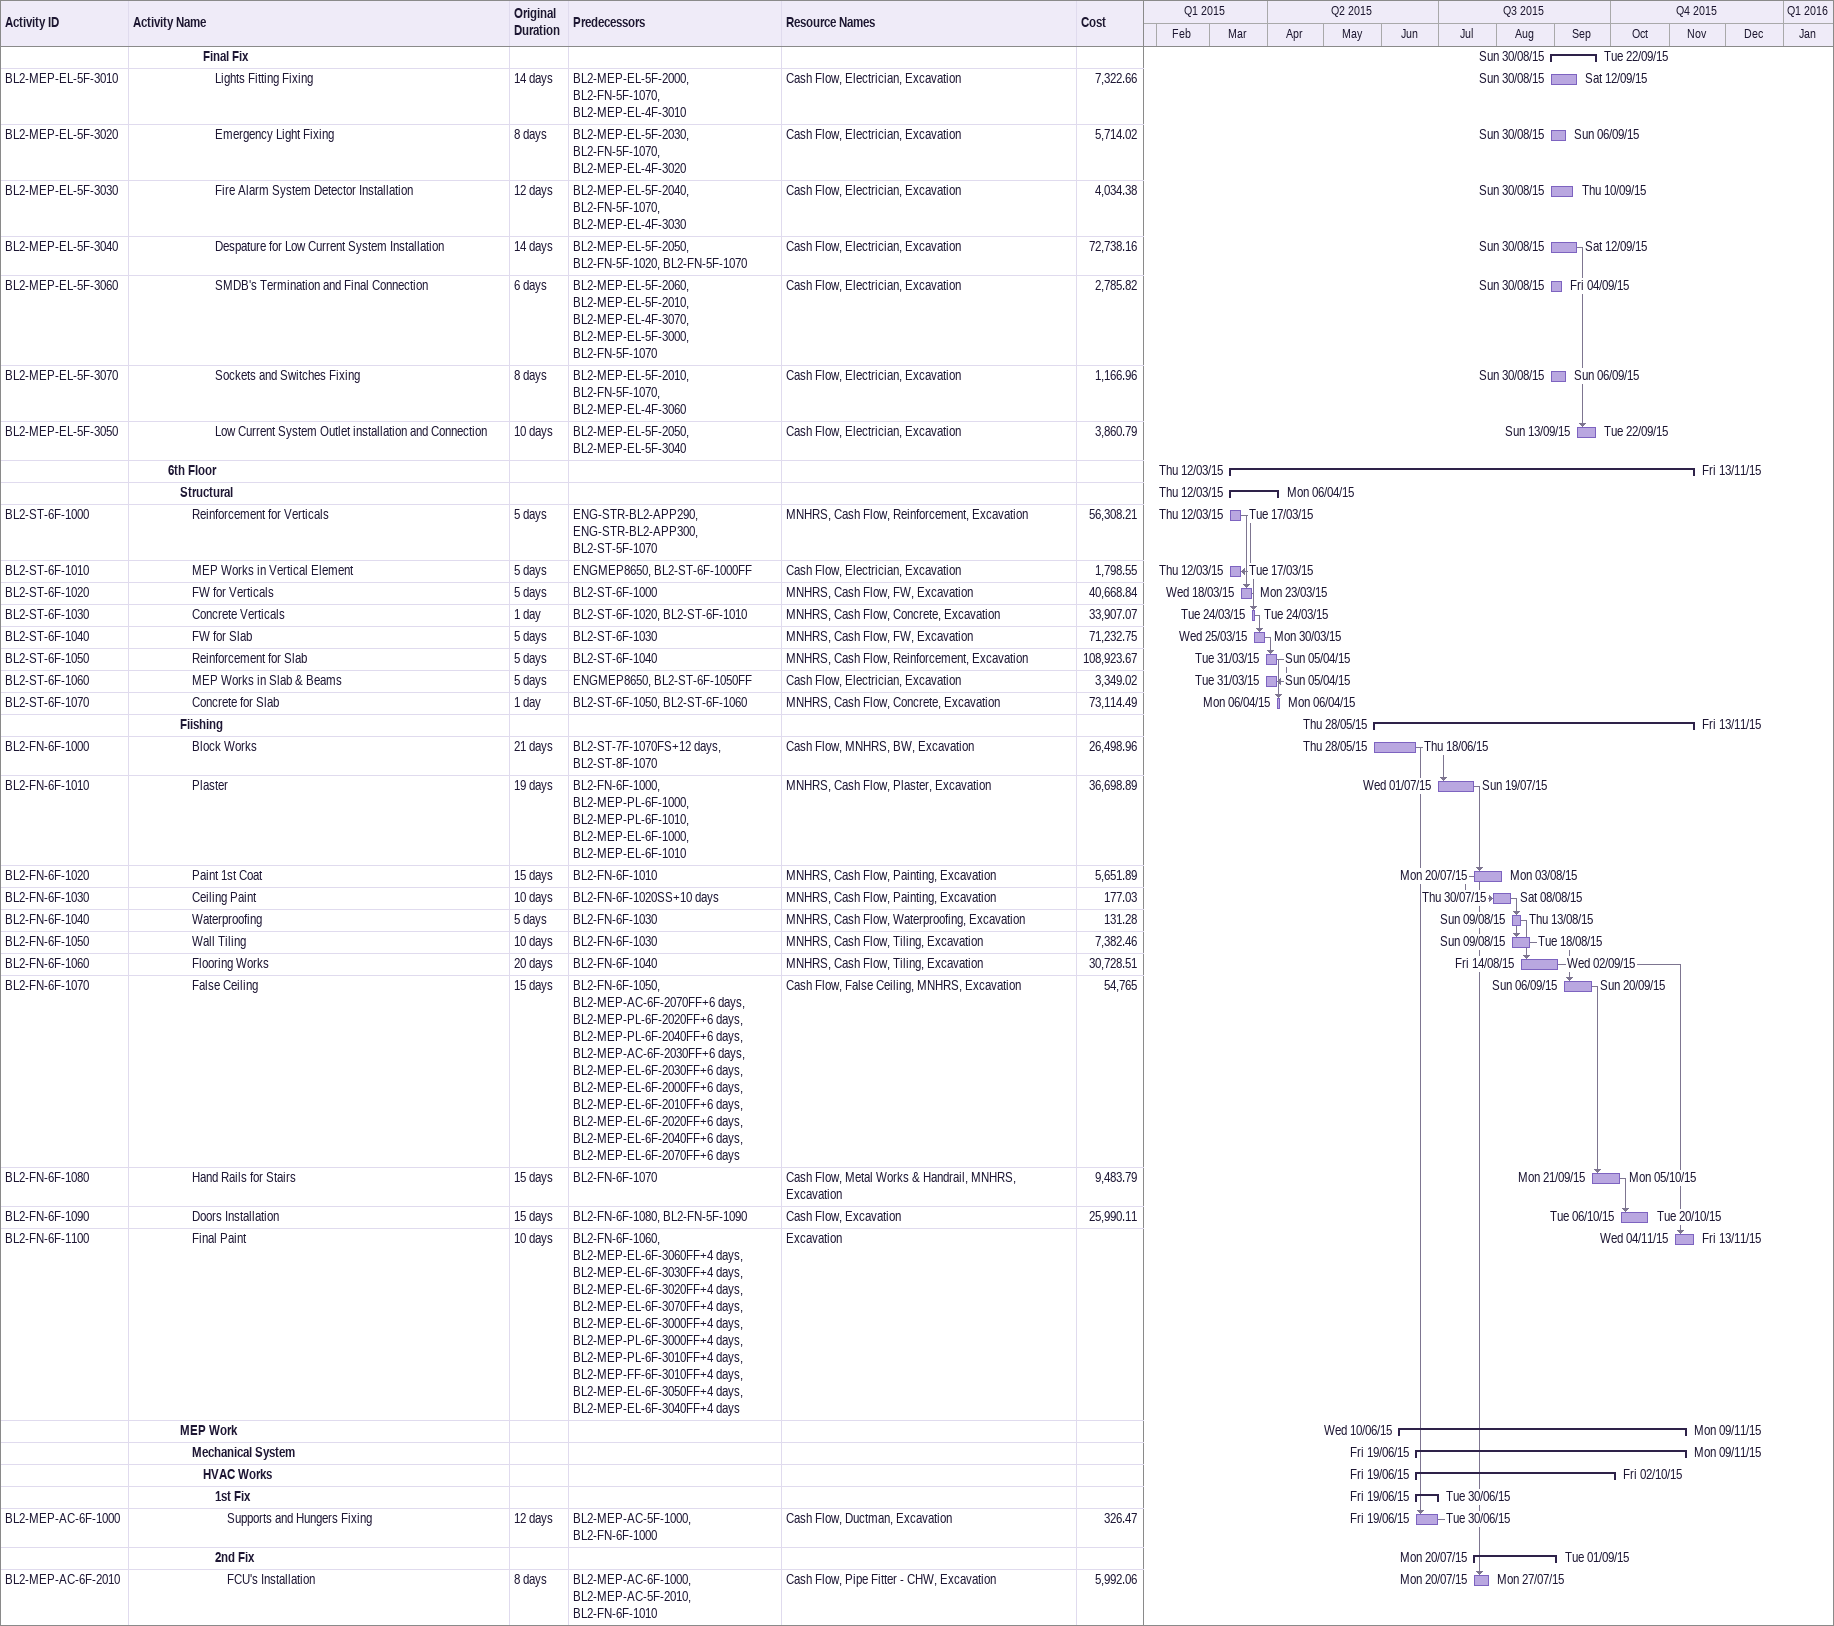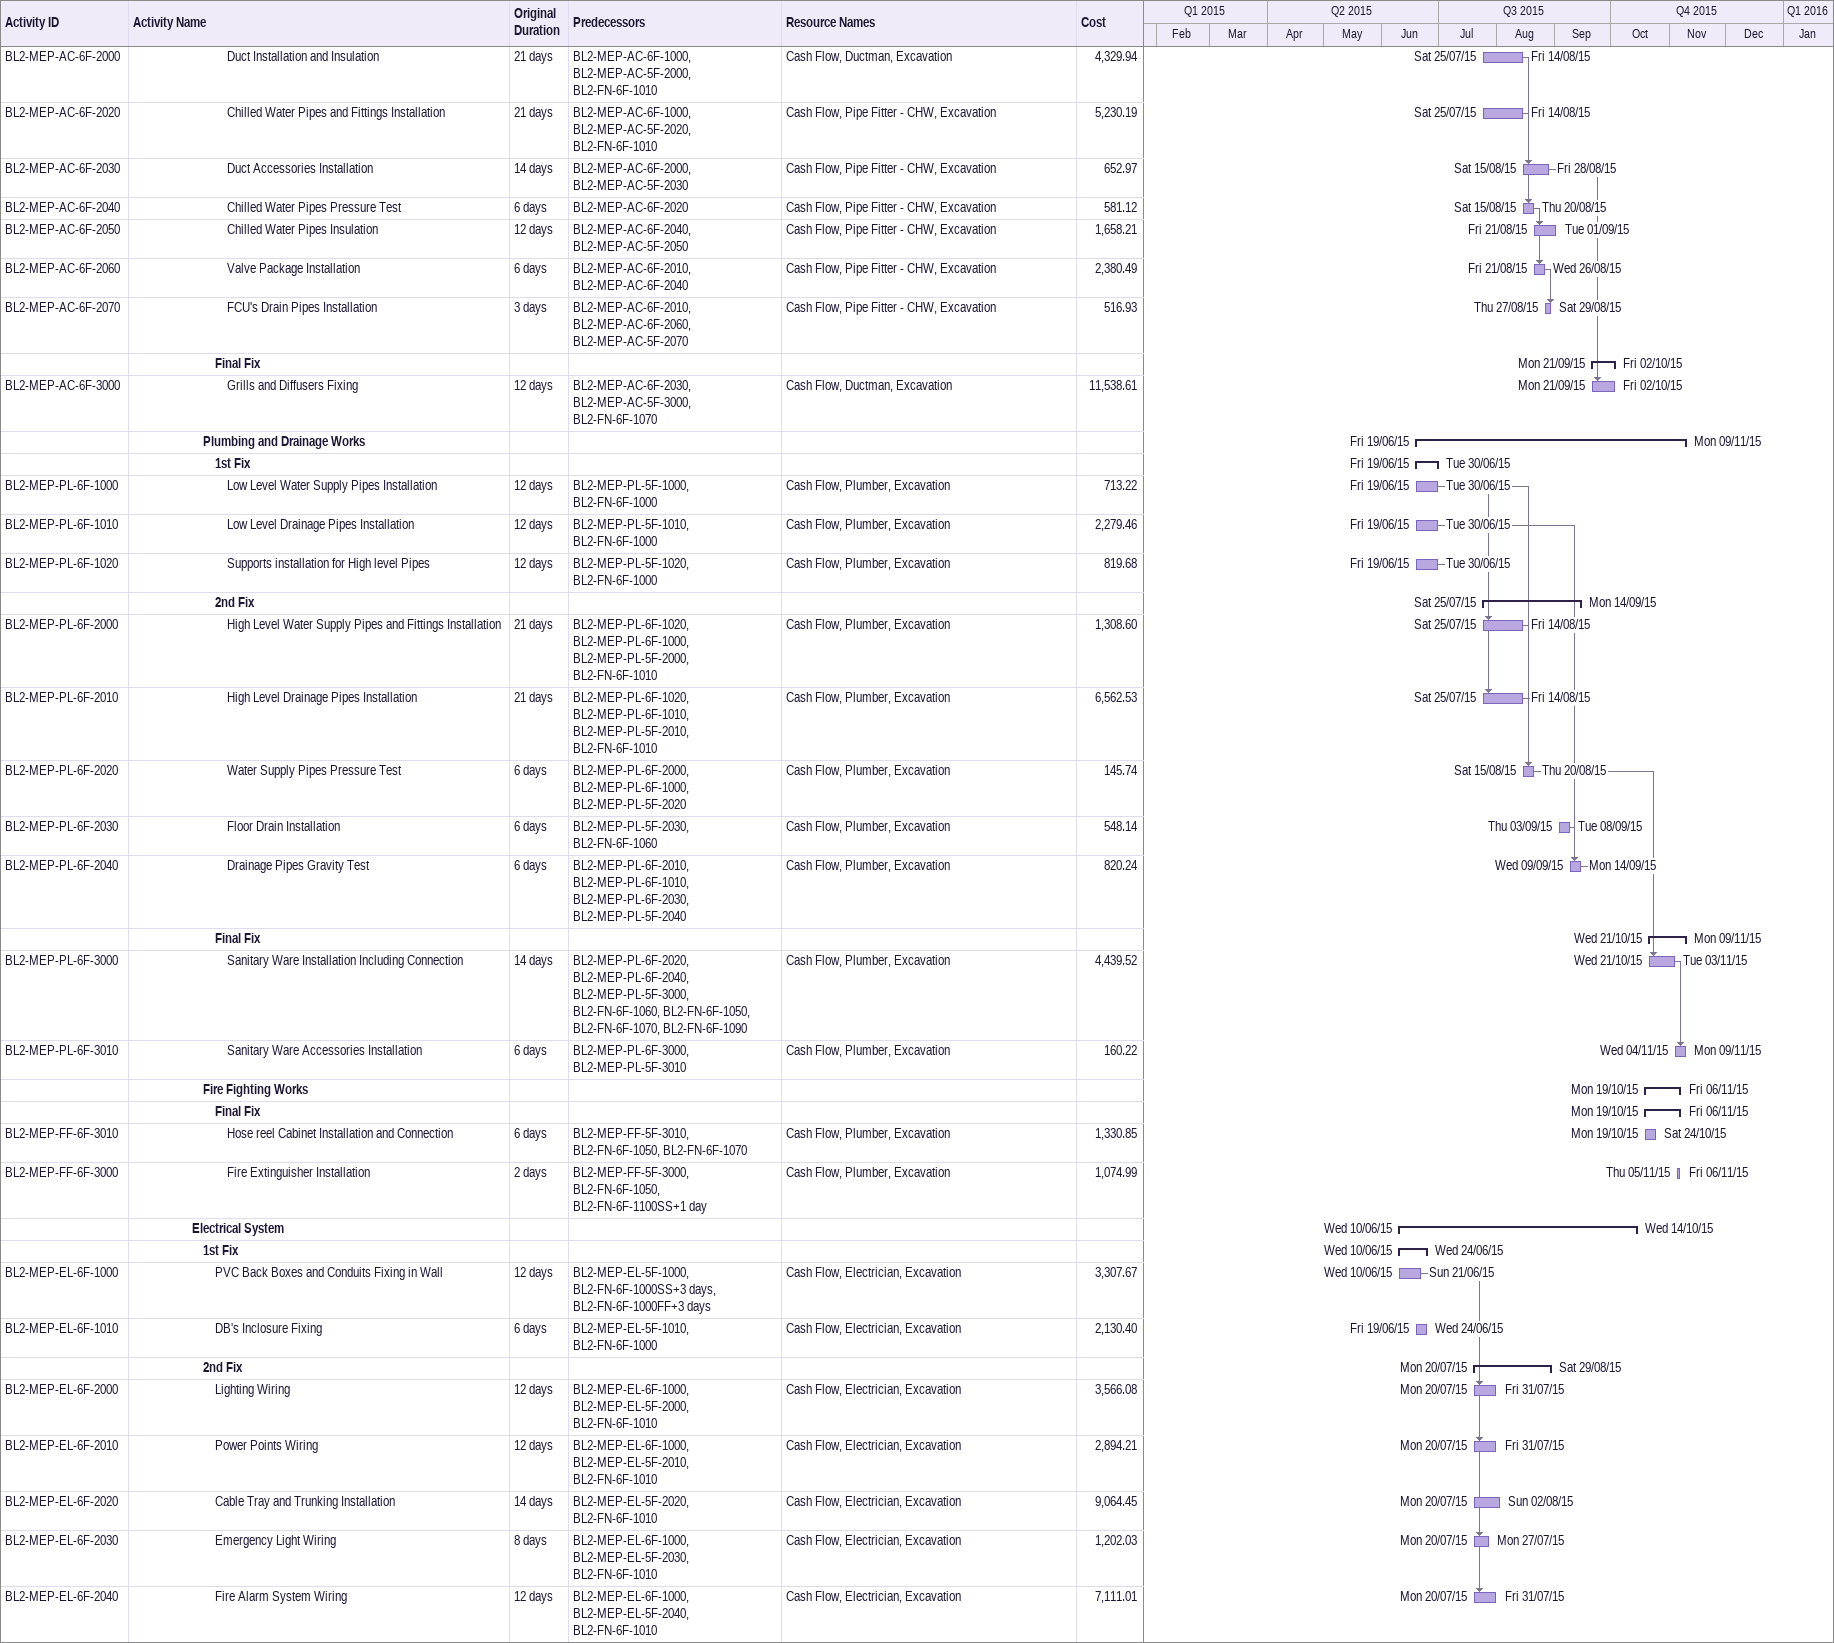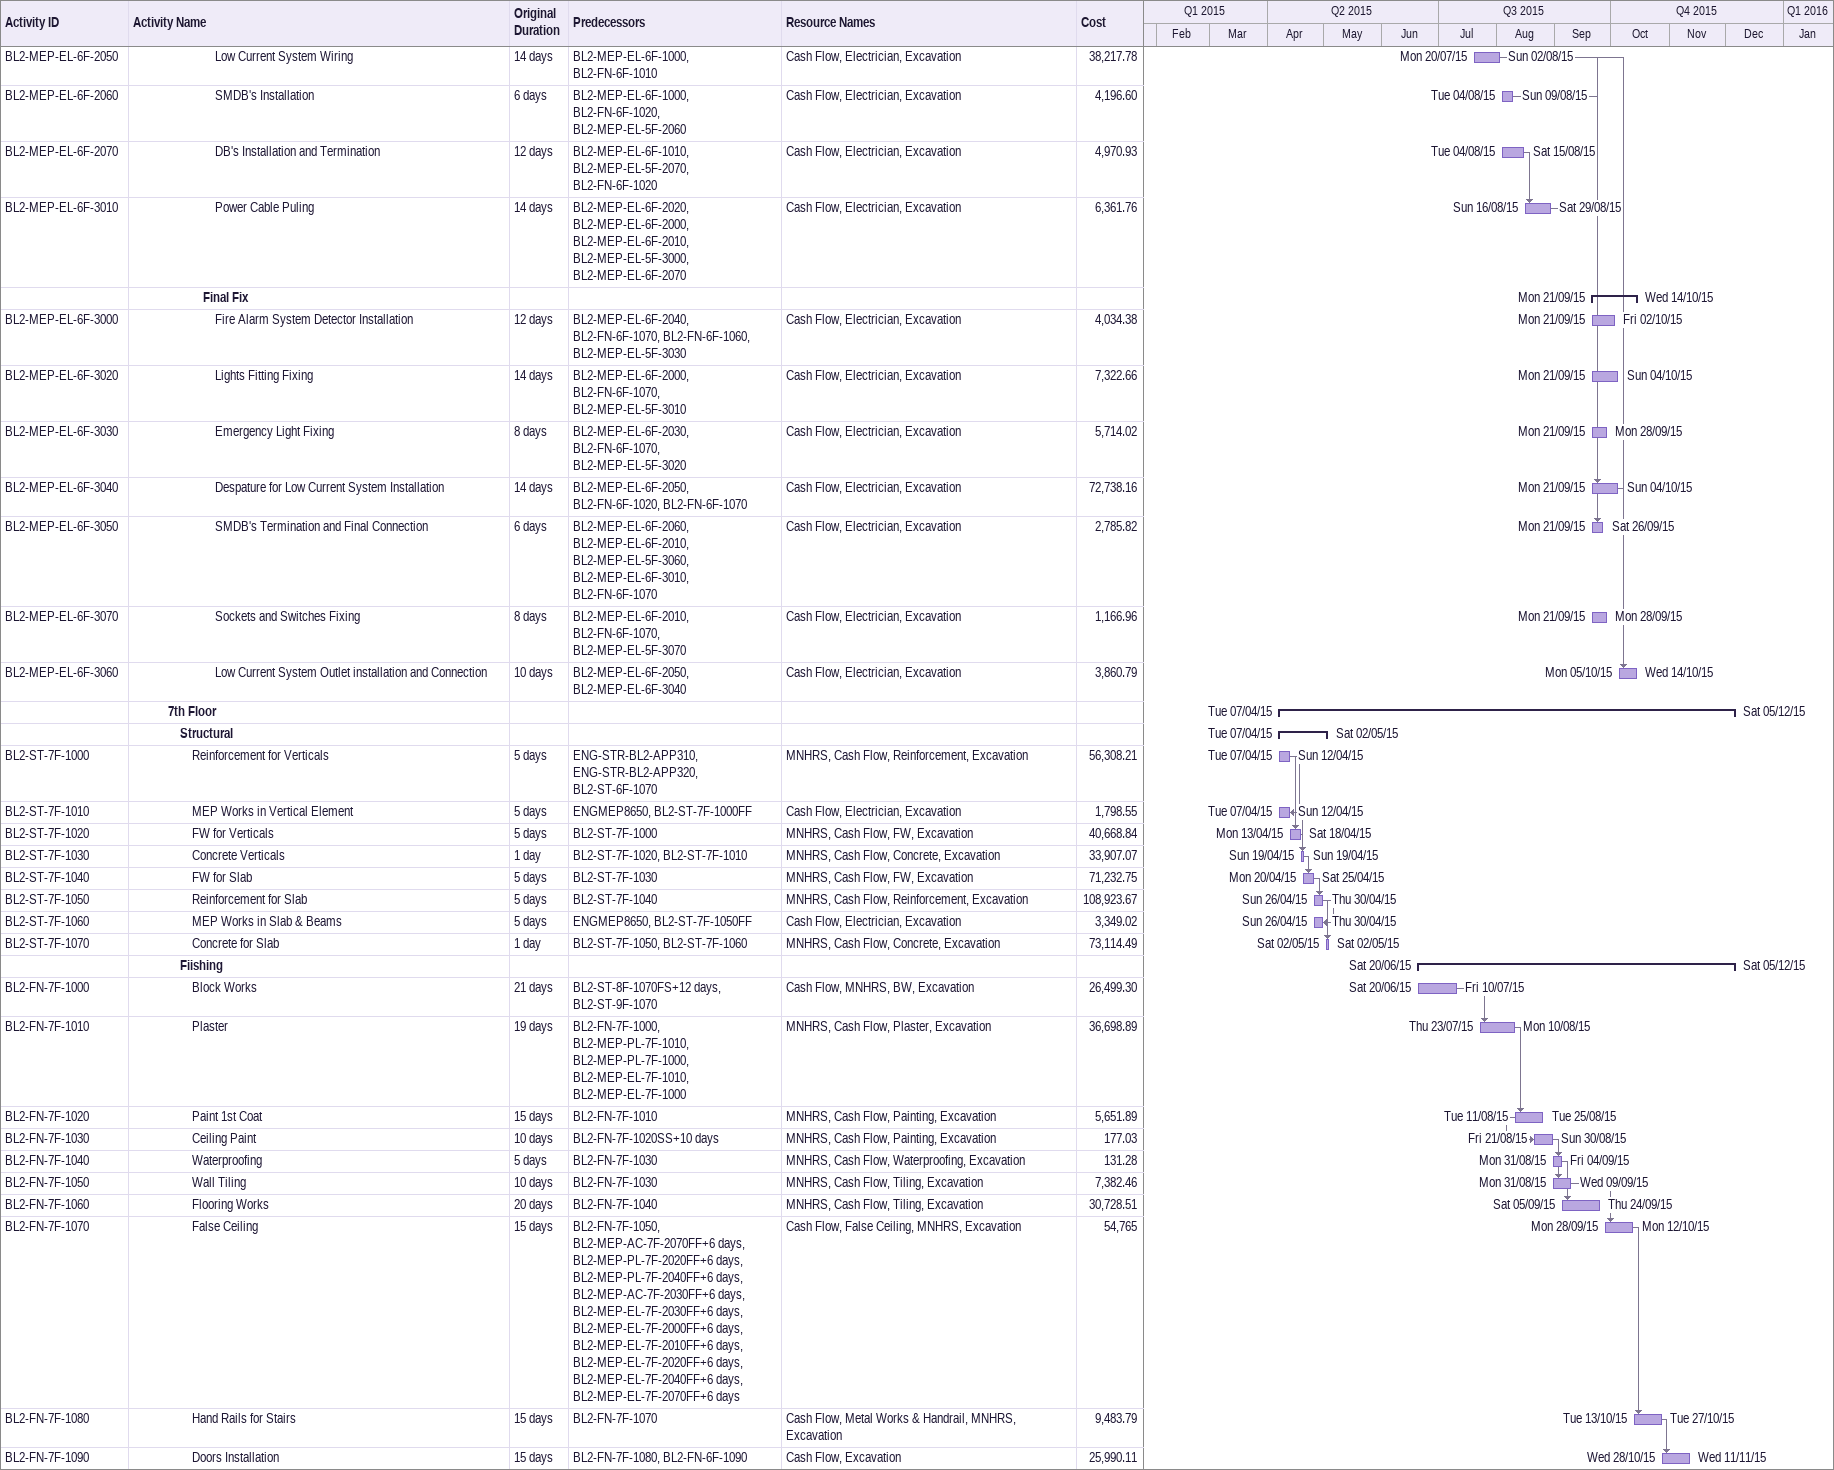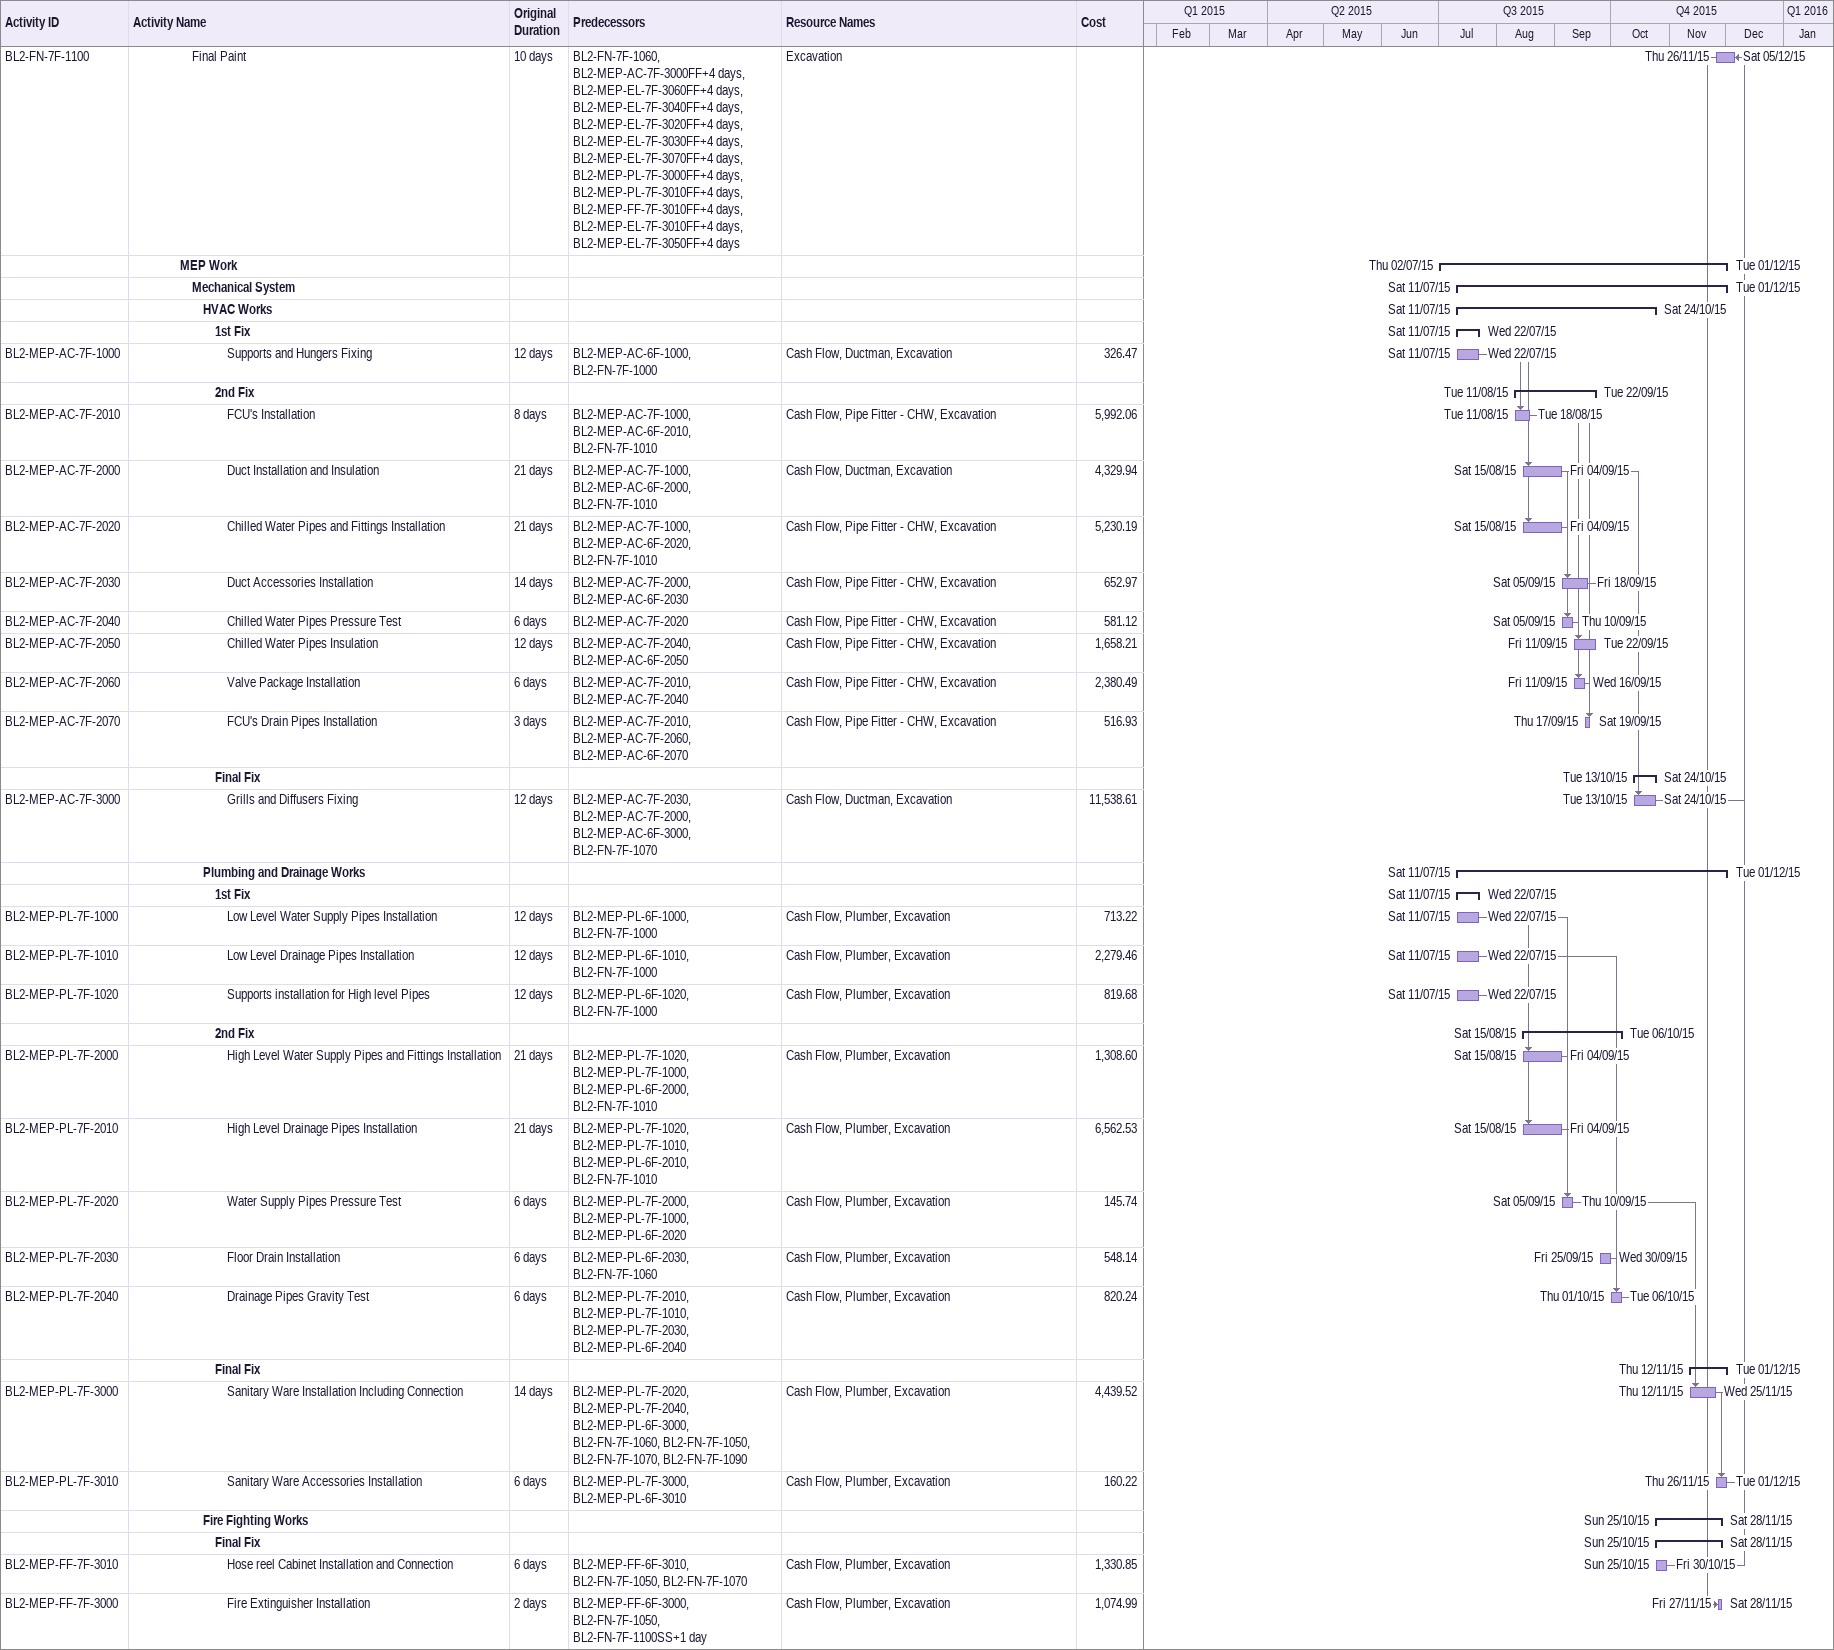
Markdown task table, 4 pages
| ID | Level | Task | Original duration | Start | Finish | Predecessors | Resources | Cost |
|---|---|---|---|---|---|---|---|---|
|  | 7 | **Final Fix** |  | 2015-08-30 | 2015-09-22 |  |  |  |
| BL2-MEP-EL-5F-3010 | 8 | Lights Fitting Fixing | 14d | 2015-08-30 | 2015-09-12 | BL2-MEP-EL-5F-2000, BL2-FN-5F-1070, BL2-MEP-EL-4F-3010 | Cash Flow, Electrician, Excavation | 7322.66 |
| BL2-MEP-EL-5F-3020 | 8 | Emergency Light Fixing | 8d | 2015-08-30 | 2015-09-06 | BL2-MEP-EL-5F-2030, BL2-FN-5F-1070, BL2-MEP-EL-4F-3020 | Cash Flow, Electrician, Excavation | 5714.02 |
| BL2-MEP-EL-5F-3030 | 8 | Fire Alarm System Detector Installation | 12d | 2015-08-30 | 2015-09-10 | BL2-MEP-EL-5F-2040, BL2-FN-5F-1070, BL2-MEP-EL-4F-3030 | Cash Flow, Electrician, Excavation | 4034.38 |
| BL2-MEP-EL-5F-3040 | 8 | Despature for Low Current System Installation | 14d | 2015-08-30 | 2015-09-12 | BL2-MEP-EL-5F-2050, BL2-FN-5F-1020, BL2-FN-5F-1070 | Cash Flow, Electrician, Excavation | 72738.16 |
| BL2-MEP-EL-5F-3060 | 8 | SMDB's Termination and Final Connection | 6d | 2015-08-30 | 2015-09-04 | BL2-MEP-EL-5F-2060, BL2-MEP-EL-5F-2010, BL2-MEP-EL-4F-3070, BL2-MEP-EL-5F-3000, BL2-FN-5F-1070 | Cash Flow, Electrician, Excavation | 2785.82 |
| BL2-MEP-EL-5F-3070 | 8 | Sockets and Switches Fixing | 8d | 2015-08-30 | 2015-09-06 | BL2-MEP-EL-5F-2010, BL2-FN-5F-1070, BL2-MEP-EL-4F-3060 | Cash Flow, Electrician, Excavation | 1166.96 |
| BL2-MEP-EL-5F-3050 | 8 | Low Current System Outlet installation and Connection | 10d | 2015-09-13 | 2015-09-22 | BL2-MEP-EL-5F-2050, BL2-MEP-EL-5F-3040 | Cash Flow, Electrician, Excavation | 3860.79 |
|  | 4 | **6th Floor** |  | 2015-03-12 | 2015-11-13 |  |  |  |
|  | 5 | **Structural** |  | 2015-03-12 | 2015-04-06 |  |  |  |
| BL2-ST-6F-1000 | 6 | Reinforcement for Verticals | 5d | 2015-03-12 | 2015-03-17 | ENG-STR-BL2-APP290, ENG-STR-BL2-APP300, BL2-ST-5F-1070 | MNHRS, Cash Flow, Reinforcement, Excavation | 56308.21 |
| BL2-ST-6F-1010 | 6 | MEP Works in Vertical Element | 5d | 2015-03-12 | 2015-03-17 | ENGMEP8650, BL2-ST-6F-1000FF | Cash Flow, Electrician, Excavation | 1798.55 |
| BL2-ST-6F-1020 | 6 | FW for Verticals | 5d | 2015-03-18 | 2015-03-23 | BL2-ST-6F-1000 | MNHRS, Cash Flow, FW, Excavation | 40668.84 |
| BL2-ST-6F-1030 | 6 | Concrete Verticals | 1d | 2015-03-24 | 2015-03-24 | BL2-ST-6F-1020, BL2-ST-6F-1010 | MNHRS, Cash Flow, Concrete, Excavation | 33907.07 |
| BL2-ST-6F-1040 | 6 | FW for Slab | 5d | 2015-03-25 | 2015-03-30 | BL2-ST-6F-1030 | MNHRS, Cash Flow, FW, Excavation | 71232.75 |
| BL2-ST-6F-1050 | 6 | Reinforcement for Slab | 5d | 2015-03-31 | 2015-04-05 | BL2-ST-6F-1040 | MNHRS, Cash Flow, Reinforcement, Excavation | 108923.67 |
| BL2-ST-6F-1060 | 6 | MEP Works in Slab & Beams | 5d | 2015-03-31 | 2015-04-05 | ENGMEP8650, BL2-ST-6F-1050FF | Cash Flow, Electrician, Excavation | 3349.02 |
| BL2-ST-6F-1070 | 6 | Concrete for Slab | 1d | 2015-04-06 | 2015-04-06 | BL2-ST-6F-1050, BL2-ST-6F-1060 | MNHRS, Cash Flow, Concrete, Excavation | 73114.49 |
|  | 5 | **Fiishing** |  | 2015-05-28 | 2015-11-13 |  |  |  |
| BL2-FN-6F-1000 | 6 | Block Works | 21d | 2015-05-28 | 2015-06-18 | BL2-ST-7F-1070FS+12d, BL2-ST-8F-1070 | Cash Flow, MNHRS, BW, Excavation | 26498.96 |
| BL2-FN-6F-1010 | 6 | Plaster | 19d | 2015-07-01 | 2015-07-19 | BL2-FN-6F-1000, BL2-MEP-PL-6F-1000, BL2-MEP-PL-6F-1010, BL2-MEP-EL-6F-1000, BL2-MEP-EL-6F-1010 | MNHRS, Cash Flow, Plaster, Excavation | 36698.89 |
| BL2-FN-6F-1020 | 6 | Paint 1st Coat | 15d | 2015-07-20 | 2015-08-03 | BL2-FN-6F-1010 | MNHRS, Cash Flow, Painting, Excavation | 5651.89 |
| BL2-FN-6F-1030 | 6 | Ceiling Paint | 10d | 2015-07-30 | 2015-08-08 | BL2-FN-6F-1020SS+10d | MNHRS, Cash Flow, Painting, Excavation | 177.03 |
| BL2-FN-6F-1040 | 6 | Waterproofing | 5d | 2015-08-09 | 2015-08-13 | BL2-FN-6F-1030 | MNHRS, Cash Flow, Waterproofing, Excavation | 131.28 |
| BL2-FN-6F-1050 | 6 | Wall Tiling | 10d | 2015-08-09 | 2015-08-18 | BL2-FN-6F-1030 | MNHRS, Cash Flow, Tiling, Excavation | 7382.46 |
| BL2-FN-6F-1060 | 6 | Flooring Works | 20d | 2015-08-14 | 2015-09-02 | BL2-FN-6F-1040 | MNHRS, Cash Flow, Tiling, Excavation | 30728.51 |
| BL2-FN-6F-1070 | 6 | False Ceiling | 15d | 2015-09-06 | 2015-09-20 | BL2-FN-6F-1050, BL2-MEP-AC-6F-2070FF+6d, BL2-MEP-PL-6F-2020FF+6d, BL2-MEP-PL-6F-2040FF+6d, BL2-MEP-AC-6F-2030FF+6d, BL2-MEP-EL-6F-2030FF+6d, BL2-MEP-EL-6F-2000FF+6d, BL2-MEP-EL-6F-2010FF+6d, BL2-MEP-EL-6F-2020FF+6d, BL2-MEP-EL-6F-2040FF+6d, BL2-MEP-EL-6F-2070FF+6d | Cash Flow, False Ceiling, MNHRS, Excavation | 54765 |
| BL2-FN-6F-1080 | 6 | Hand Rails for Stairs | 15d | 2015-09-21 | 2015-10-05 | BL2-FN-6F-1070 | Cash Flow, Metal Works & Handrail, MNHRS, Excavation | 9483.79 |
| BL2-FN-6F-1090 | 6 | Doors Installation | 15d | 2015-10-06 | 2015-10-20 | BL2-FN-6F-1080, BL2-FN-5F-1090 | Cash Flow, Excavation | 25990.11 |
| BL2-FN-6F-1100 | 6 | Final Paint | 10d | 2015-11-04 | 2015-11-13 | BL2-FN-6F-1060, BL2-MEP-EL-6F-3060FF+4d, BL2-MEP-EL-6F-3030FF+4d, BL2-MEP-EL-6F-3020FF+4d, BL2-MEP-EL-6F-3070FF+4d, BL2-MEP-EL-6F-3000FF+4d, BL2-MEP-PL-6F-3000FF+4d, BL2-MEP-PL-6F-3010FF+4d, BL2-MEP-FF-6F-3010FF+4d, BL2-MEP-EL-6F-3050FF+4d, BL2-MEP-EL-6F-3040FF+4d | Excavation |  |
|  | 5 | **MEP Work** |  | 2015-06-10 | 2015-11-09 |  |  |  |
|  | 6 | **Mechanical System** |  | 2015-06-19 | 2015-11-09 |  |  |  |
|  | 7 | **HVAC Works** |  | 2015-06-19 | 2015-10-02 |  |  |  |
|  | 8 | **1st Fix** |  | 2015-06-19 | 2015-06-30 |  |  |  |
| BL2-MEP-AC-6F-1000 | 9 | Supports and Hungers Fixing | 12d | 2015-06-19 | 2015-06-30 | BL2-MEP-AC-5F-1000, BL2-FN-6F-1000 | Cash Flow, Ductman, Excavation | 326.47 |
|  | 8 | **2nd Fix** |  | 2015-07-20 | 2015-09-01 |  |  |  |
| BL2-MEP-AC-6F-2010 | 9 | FCU's Installation | 8d | 2015-07-20 | 2015-07-27 | BL2-MEP-AC-6F-1000, BL2-MEP-AC-5F-2010, BL2-FN-6F-1010 | Cash Flow, Pipe Fitter - CHW, Excavation | 5992.06 |
| BL2-MEP-AC-6F-2000 | 9 | Duct Installation and Insulation | 21d | 2015-07-25 | 2015-08-14 | BL2-MEP-AC-6F-1000, BL2-MEP-AC-5F-2000, BL2-FN-6F-1010 | Cash Flow, Ductman, Excavation | 4329.94 |
| BL2-MEP-AC-6F-2020 | 9 | Chilled Water Pipes and Fittings Installation | 21d | 2015-07-25 | 2015-08-14 | BL2-MEP-AC-6F-1000, BL2-MEP-AC-5F-2020, BL2-FN-6F-1010 | Cash Flow, Pipe Fitter - CHW, Excavation | 5230.19 |
| BL2-MEP-AC-6F-2030 | 9 | Duct Accessories Installation | 14d | 2015-08-15 | 2015-08-28 | BL2-MEP-AC-6F-2000, BL2-MEP-AC-5F-2030 | Cash Flow, Pipe Fitter - CHW, Excavation | 652.97 |
| BL2-MEP-AC-6F-2040 | 9 | Chilled Water Pipes Pressure Test | 6d | 2015-08-15 | 2015-08-20 | BL2-MEP-AC-6F-2020 | Cash Flow, Pipe Fitter - CHW, Excavation | 581.12 |
| BL2-MEP-AC-6F-2050 | 9 | Chilled Water Pipes Insulation | 12d | 2015-08-21 | 2015-09-01 | BL2-MEP-AC-6F-2040, BL2-MEP-AC-5F-2050 | Cash Flow, Pipe Fitter - CHW, Excavation | 1658.21 |
| BL2-MEP-AC-6F-2060 | 9 | Valve Package Installation | 6d | 2015-08-21 | 2015-08-26 | BL2-MEP-AC-6F-2010, BL2-MEP-AC-6F-2040 | Cash Flow, Pipe Fitter - CHW, Excavation | 2380.49 |
| BL2-MEP-AC-6F-2070 | 9 | FCU's Drain Pipes Installation | 3d | 2015-08-27 | 2015-08-29 | BL2-MEP-AC-6F-2010, BL2-MEP-AC-6F-2060, BL2-MEP-AC-5F-2070 | Cash Flow, Pipe Fitter - CHW, Excavation | 516.93 |
|  | 8 | **Final Fix** |  | 2015-09-21 | 2015-10-02 |  |  |  |
| BL2-MEP-AC-6F-3000 | 9 | Grills and Diffusers Fixing | 12d | 2015-09-21 | 2015-10-02 | BL2-MEP-AC-6F-2030, BL2-MEP-AC-5F-3000, BL2-FN-6F-1070 | Cash Flow, Ductman, Excavation | 11538.61 |
|  | 7 | **Plumbing and Drainage Works** |  | 2015-06-19 | 2015-11-09 |  |  |  |
|  | 8 | **1st Fix** |  | 2015-06-19 | 2015-06-30 |  |  |  |
| BL2-MEP-PL-6F-1000 | 9 | Low Level Water Supply Pipes Installation | 12d | 2015-06-19 | 2015-06-30 | BL2-MEP-PL-5F-1000, BL2-FN-6F-1000 | Cash Flow, Plumber, Excavation | 713.22 |
| BL2-MEP-PL-6F-1010 | 9 | Low Level Drainage Pipes Installation | 12d | 2015-06-19 | 2015-06-30 | BL2-MEP-PL-5F-1010, BL2-FN-6F-1000 | Cash Flow, Plumber, Excavation | 2279.46 |
| BL2-MEP-PL-6F-1020 | 9 | Supports installation for High level Pipes | 12d | 2015-06-19 | 2015-06-30 | BL2-MEP-PL-5F-1020, BL2-FN-6F-1000 | Cash Flow, Plumber, Excavation | 819.68 |
|  | 8 | **2nd Fix** |  | 2015-07-25 | 2015-09-14 |  |  |  |
| BL2-MEP-PL-6F-2000 | 9 | High Level Water Supply Pipes and Fittings Installation | 21d | 2015-07-25 | 2015-08-14 | BL2-MEP-PL-6F-1020, BL2-MEP-PL-6F-1000, BL2-MEP-PL-5F-2000, BL2-FN-6F-1010 | Cash Flow, Plumber, Excavation | 1308.60 |
| BL2-MEP-PL-6F-2010 | 9 | High Level Drainage Pipes Installation | 21d | 2015-07-25 | 2015-08-14 | BL2-MEP-PL-6F-1020, BL2-MEP-PL-6F-1010, BL2-MEP-PL-5F-2010, BL2-FN-6F-1010 | Cash Flow, Plumber, Excavation | 6562.53 |
| BL2-MEP-PL-6F-2020 | 9 | Water Supply Pipes Pressure Test | 6d | 2015-08-15 | 2015-08-20 | BL2-MEP-PL-6F-2000, BL2-MEP-PL-6F-1000, BL2-MEP-PL-5F-2020 | Cash Flow, Plumber, Excavation | 145.74 |
| BL2-MEP-PL-6F-2030 | 9 | Floor Drain Installation | 6d | 2015-09-03 | 2015-09-08 | BL2-MEP-PL-5F-2030, BL2-FN-6F-1060 | Cash Flow, Plumber, Excavation | 548.14 |
| BL2-MEP-PL-6F-2040 | 9 | Drainage Pipes Gravity Test | 6d | 2015-09-09 | 2015-09-14 | BL2-MEP-PL-6F-2010, BL2-MEP-PL-6F-1010, BL2-MEP-PL-6F-2030, BL2-MEP-PL-5F-2040 | Cash Flow, Plumber, Excavation | 820.24 |
|  | 8 | **Final Fix** |  | 2015-10-21 | 2015-11-09 |  |  |  |
| BL2-MEP-PL-6F-3000 | 9 | Sanitary Ware Installation Including Connection | 14d | 2015-10-21 | 2015-11-03 | BL2-MEP-PL-6F-2020, BL2-MEP-PL-6F-2040, BL2-MEP-PL-5F-3000, BL2-FN-6F-1060, BL2-FN-6F-1050, BL2-FN-6F-1070, BL2-FN-6F-1090 | Cash Flow, Plumber, Excavation | 4439.52 |
| BL2-MEP-PL-6F-3010 | 9 | Sanitary Ware Accessories Installation | 6d | 2015-11-04 | 2015-11-09 | BL2-MEP-PL-6F-3000, BL2-MEP-PL-5F-3010 | Cash Flow, Plumber, Excavation | 160.22 |
|  | 7 | **Fire Fighting Works** |  | 2015-10-19 | 2015-11-06 |  |  |  |
|  | 8 | **Final Fix** |  | 2015-10-19 | 2015-11-06 |  |  |  |
| BL2-MEP-FF-6F-3010 | 9 | Hose reel Cabinet Installation and Connection | 6d | 2015-10-19 | 2015-10-24 | BL2-MEP-FF-5F-3010, BL2-FN-6F-1050, BL2-FN-6F-1070 | Cash Flow, Plumber, Excavation | 1330.85 |
| BL2-MEP-FF-6F-3000 | 9 | Fire Extinguisher Installation | 2d | 2015-11-05 | 2015-11-06 | BL2-MEP-FF-5F-3000, BL2-FN-6F-1050, BL2-FN-6F-1100SS+1d | Cash Flow, Plumber, Excavation | 1074.99 |
|  | 6 | **Electrical System** |  | 2015-06-10 | 2015-10-14 |  |  |  |
|  | 7 | **1st Fix** |  | 2015-06-10 | 2015-06-24 |  |  |  |
| BL2-MEP-EL-6F-1000 | 8 | PVC Back Boxes and Conduits Fixing in Wall | 12d | 2015-06-10 | 2015-06-21 | BL2-MEP-EL-5F-1000, BL2-FN-6F-1000SS+3d, BL2-FN-6F-1000FF+3d | Cash Flow, Electrician, Excavation | 3307.67 |
| BL2-MEP-EL-6F-1010 | 8 | DB's Inclosure Fixing | 6d | 2015-06-19 | 2015-06-24 | BL2-MEP-EL-5F-1010, BL2-FN-6F-1000 | Cash Flow, Electrician, Excavation | 2130.40 |
|  | 7 | **2nd Fix** |  | 2015-07-20 | 2015-08-29 |  |  |  |
| BL2-MEP-EL-6F-2000 | 8 | Lighting Wiring | 12d | 2015-07-20 | 2015-07-31 | BL2-MEP-EL-6F-1000, BL2-MEP-EL-5F-2000, BL2-FN-6F-1010 | Cash Flow, Electrician, Excavation | 3566.08 |
| BL2-MEP-EL-6F-2010 | 8 | Power Points Wiring | 12d | 2015-07-20 | 2015-07-31 | BL2-MEP-EL-6F-1000, BL2-MEP-EL-5F-2010, BL2-FN-6F-1010 | Cash Flow, Electrician, Excavation | 2894.21 |
| BL2-MEP-EL-6F-2020 | 8 | Cable Tray and Trunking Installation | 14d | 2015-07-20 | 2015-08-02 | BL2-MEP-EL-5F-2020, BL2-FN-6F-1010 | Cash Flow, Electrician, Excavation | 9064.45 |
| BL2-MEP-EL-6F-2030 | 8 | Emergency Light Wiring | 8d | 2015-07-20 | 2015-07-27 | BL2-MEP-EL-6F-1000, BL2-MEP-EL-5F-2030, BL2-FN-6F-1010 | Cash Flow, Electrician, Excavation | 1202.03 |
| BL2-MEP-EL-6F-2040 | 8 | Fire Alarm System Wiring | 12d | 2015-07-20 | 2015-07-31 | BL2-MEP-EL-6F-1000, BL2-MEP-EL-5F-2040, BL2-FN-6F-1010 | Cash Flow, Electrician, Excavation | 7111.01 |
| BL2-MEP-EL-6F-2050 | 8 | Low Current System Wiring | 14d | 2015-07-20 | 2015-08-02 | BL2-MEP-EL-6F-1000, BL2-FN-6F-1010 | Cash Flow, Electrician, Excavation | 38217.78 |
| BL2-MEP-EL-6F-2060 | 8 | SMDB's Installation | 6d | 2015-08-04 | 2015-08-09 | BL2-MEP-EL-6F-1000, BL2-FN-6F-1020, BL2-MEP-EL-5F-2060 | Cash Flow, Electrician, Excavation | 4196.60 |
| BL2-MEP-EL-6F-2070 | 8 | DB's Installation and Termination | 12d | 2015-08-04 | 2015-08-15 | BL2-MEP-EL-6F-1010, BL2-MEP-EL-5F-2070, BL2-FN-6F-1020 | Cash Flow, Electrician, Excavation | 4970.93 |
| BL2-MEP-EL-6F-3010 | 8 | Power Cable Puling | 14d | 2015-08-16 | 2015-08-29 | BL2-MEP-EL-6F-2020, BL2-MEP-EL-6F-2000, BL2-MEP-EL-6F-2010, BL2-MEP-EL-5F-3000, BL2-MEP-EL-6F-2070 | Cash Flow, Electrician, Excavation | 6361.76 |
|  | 7 | **Final Fix** |  | 2015-09-21 | 2015-10-14 |  |  |  |
| BL2-MEP-EL-6F-3000 | 8 | Fire Alarm System Detector Installation | 12d | 2015-09-21 | 2015-10-02 | BL2-MEP-EL-6F-2040, BL2-FN-6F-1070, BL2-FN-6F-1060, BL2-MEP-EL-5F-3030 | Cash Flow, Electrician, Excavation | 4034.38 |
| BL2-MEP-EL-6F-3020 | 8 | Lights Fitting Fixing | 14d | 2015-09-21 | 2015-10-04 | BL2-MEP-EL-6F-2000, BL2-FN-6F-1070, BL2-MEP-EL-5F-3010 | Cash Flow, Electrician, Excavation | 7322.66 |
| BL2-MEP-EL-6F-3030 | 8 | Emergency Light Fixing | 8d | 2015-09-21 | 2015-09-28 | BL2-MEP-EL-6F-2030, BL2-FN-6F-1070, BL2-MEP-EL-5F-3020 | Cash Flow, Electrician, Excavation | 5714.02 |
| BL2-MEP-EL-6F-3040 | 8 | Despature for Low Current System Installation | 14d | 2015-09-21 | 2015-10-04 | BL2-MEP-EL-6F-2050, BL2-FN-6F-1020, BL2-FN-6F-1070 | Cash Flow, Electrician, Excavation | 72738.16 |
| BL2-MEP-EL-6F-3050 | 8 | SMDB's Termination and Final Connection | 6d | 2015-09-21 | 2015-09-26 | BL2-MEP-EL-6F-2060, BL2-MEP-EL-6F-2010, BL2-MEP-EL-5F-3060, BL2-MEP-EL-6F-3010, BL2-FN-6F-1070 | Cash Flow, Electrician, Excavation | 2785.82 |
| BL2-MEP-EL-6F-3070 | 8 | Sockets and Switches Fixing | 8d | 2015-09-21 | 2015-09-28 | BL2-MEP-EL-6F-2010, BL2-FN-6F-1070, BL2-MEP-EL-5F-3070 | Cash Flow, Electrician, Excavation | 1166.96 |
| BL2-MEP-EL-6F-3060 | 8 | Low Current System Outlet installation and Connection | 10d | 2015-10-05 | 2015-10-14 | BL2-MEP-EL-6F-2050, BL2-MEP-EL-6F-3040 | Cash Flow, Electrician, Excavation | 3860.79 |
|  | 4 | **7th Floor** |  | 2015-04-07 | 2015-12-05 |  |  |  |
|  | 5 | **Structural** |  | 2015-04-07 | 2015-05-02 |  |  |  |
| BL2-ST-7F-1000 | 6 | Reinforcement for Verticals | 5d | 2015-04-07 | 2015-04-12 | ENG-STR-BL2-APP310, ENG-STR-BL2-APP320, BL2-ST-6F-1070 | MNHRS, Cash Flow, Reinforcement, Excavation | 56308.21 |
| BL2-ST-7F-1010 | 6 | MEP Works in Vertical Element | 5d | 2015-04-07 | 2015-04-12 | ENGMEP8650, BL2-ST-7F-1000FF | Cash Flow, Electrician, Excavation | 1798.55 |
| BL2-ST-7F-1020 | 6 | FW for Verticals | 5d | 2015-04-13 | 2015-04-18 | BL2-ST-7F-1000 | MNHRS, Cash Flow, FW, Excavation | 40668.84 |
| BL2-ST-7F-1030 | 6 | Concrete Verticals | 1d | 2015-04-19 | 2015-04-19 | BL2-ST-7F-1020, BL2-ST-7F-1010 | MNHRS, Cash Flow, Concrete, Excavation | 33907.07 |
| BL2-ST-7F-1040 | 6 | FW for Slab | 5d | 2015-04-20 | 2015-04-25 | BL2-ST-7F-1030 | MNHRS, Cash Flow, FW, Excavation | 71232.75 |
| BL2-ST-7F-1050 | 6 | Reinforcement for Slab | 5d | 2015-04-26 | 2015-04-30 | BL2-ST-7F-1040 | MNHRS, Cash Flow, Reinforcement, Excavation | 108923.67 |
| BL2-ST-7F-1060 | 6 | MEP Works in Slab & Beams | 5d | 2015-04-26 | 2015-04-30 | ENGMEP8650, BL2-ST-7F-1050FF | Cash Flow, Electrician, Excavation | 3349.02 |
| BL2-ST-7F-1070 | 6 | Concrete for Slab | 1d | 2015-05-02 | 2015-05-02 | BL2-ST-7F-1050, BL2-ST-7F-1060 | MNHRS, Cash Flow, Concrete, Excavation | 73114.49 |
|  | 5 | **Fiishing** |  | 2015-06-20 | 2015-12-05 |  |  |  |
| BL2-FN-7F-1000 | 6 | Block Works | 21d | 2015-06-20 | 2015-07-10 | BL2-ST-8F-1070FS+12d, BL2-ST-9F-1070 | Cash Flow, MNHRS, BW, Excavation | 26499.30 |
| BL2-FN-7F-1010 | 6 | Plaster | 19d | 2015-07-23 | 2015-08-10 | BL2-FN-7F-1000, BL2-MEP-PL-7F-1010, BL2-MEP-PL-7F-1000, BL2-MEP-EL-7F-1010, BL2-MEP-EL-7F-1000 | MNHRS, Cash Flow, Plaster, Excavation | 36698.89 |
| BL2-FN-7F-1020 | 6 | Paint 1st Coat | 15d | 2015-08-11 | 2015-08-25 | BL2-FN-7F-1010 | MNHRS, Cash Flow, Painting, Excavation | 5651.89 |
| BL2-FN-7F-1030 | 6 | Ceiling Paint | 10d | 2015-08-21 | 2015-08-30 | BL2-FN-7F-1020SS+10d | MNHRS, Cash Flow, Painting, Excavation | 177.03 |
| BL2-FN-7F-1040 | 6 | Waterproofing | 5d | 2015-08-31 | 2015-09-04 | BL2-FN-7F-1030 | MNHRS, Cash Flow, Waterproofing, Excavation | 131.28 |
| BL2-FN-7F-1050 | 6 | Wall Tiling | 10d | 2015-08-31 | 2015-09-09 | BL2-FN-7F-1030 | MNHRS, Cash Flow, Tiling, Excavation | 7382.46 |
| BL2-FN-7F-1060 | 6 | Flooring Works | 20d | 2015-09-05 | 2015-09-24 | BL2-FN-7F-1040 | MNHRS, Cash Flow, Tiling, Excavation | 30728.51 |
| BL2-FN-7F-1070 | 6 | False Ceiling | 15d | 2015-09-28 | 2015-10-12 | BL2-FN-7F-1050, BL2-MEP-AC-7F-2070FF+6d, BL2-MEP-PL-7F-2020FF+6d, BL2-MEP-PL-7F-2040FF+6d, BL2-MEP-AC-7F-2030FF+6d, BL2-MEP-EL-7F-2030FF+6d, BL2-MEP-EL-7F-2000FF+6d, BL2-MEP-EL-7F-2010FF+6d, BL2-MEP-EL-7F-2020FF+6d, BL2-MEP-EL-7F-2040FF+6d, BL2-MEP-EL-7F-2070FF+6d | Cash Flow, False Ceiling, MNHRS, Excavation | 54765 |
| BL2-FN-7F-1080 | 6 | Hand Rails for Stairs | 15d | 2015-10-13 | 2015-10-27 | BL2-FN-7F-1070 | Cash Flow, Metal Works & Handrail, MNHRS, Excavation | 9483.79 |
| BL2-FN-7F-1090 | 6 | Doors Installation | 15d | 2015-10-28 | 2015-11-11 | BL2-FN-7F-1080, BL2-FN-6F-1090 | Cash Flow, Excavation | 25990.11 |
| BL2-FN-7F-1100 | 6 | Final Paint | 10d | 2015-11-26 | 2015-12-05 | BL2-FN-7F-1060, BL2-MEP-AC-7F-3000FF+4d, BL2-MEP-EL-7F-3060FF+4d, BL2-MEP-EL-7F-3040FF+4d, BL2-MEP-EL-7F-3020FF+4d, BL2-MEP-EL-7F-3030FF+4d, BL2-MEP-EL-7F-3070FF+4d, BL2-MEP-PL-7F-3000FF+4d, BL2-MEP-PL-7F-3010FF+4d, BL2-MEP-FF-7F-3010FF+4d, BL2-MEP-EL-7F-3010FF+4d, BL2-MEP-EL-7F-3050FF+4d | Excavation |  |
|  | 5 | **MEP Work** |  | 2015-07-02 | 2015-12-01 |  |  |  |
|  | 6 | **Mechanical System** |  | 2015-07-11 | 2015-12-01 |  |  |  |
|  | 7 | **HVAC Works** |  | 2015-07-11 | 2015-10-24 |  |  |  |
|  | 8 | **1st Fix** |  | 2015-07-11 | 2015-07-22 |  |  |  |
| BL2-MEP-AC-7F-1000 | 9 | Supports and Hungers Fixing | 12d | 2015-07-11 | 2015-07-22 | BL2-MEP-AC-6F-1000, BL2-FN-7F-1000 | Cash Flow, Ductman, Excavation | 326.47 |
|  | 8 | **2nd Fix** |  | 2015-08-11 | 2015-09-22 |  |  |  |
| BL2-MEP-AC-7F-2010 | 9 | FCU's Installation | 8d | 2015-08-11 | 2015-08-18 | BL2-MEP-AC-7F-1000, BL2-MEP-AC-6F-2010, BL2-FN-7F-1010 | Cash Flow, Pipe Fitter - CHW, Excavation | 5992.06 |
| BL2-MEP-AC-7F-2000 | 9 | Duct Installation and Insulation | 21d | 2015-08-15 | 2015-09-04 | BL2-MEP-AC-7F-1000, BL2-MEP-AC-6F-2000, BL2-FN-7F-1010 | Cash Flow, Ductman, Excavation | 4329.94 |
| BL2-MEP-AC-7F-2020 | 9 | Chilled Water Pipes and Fittings Installation | 21d | 2015-08-15 | 2015-09-04 | BL2-MEP-AC-7F-1000, BL2-MEP-AC-6F-2020, BL2-FN-7F-1010 | Cash Flow, Pipe Fitter - CHW, Excavation | 5230.19 |
| BL2-MEP-AC-7F-2030 | 9 | Duct Accessories Installation | 14d | 2015-09-05 | 2015-09-18 | BL2-MEP-AC-7F-2000, BL2-MEP-AC-6F-2030 | Cash Flow, Pipe Fitter - CHW, Excavation | 652.97 |
| BL2-MEP-AC-7F-2040 | 9 | Chilled Water Pipes Pressure Test | 6d | 2015-09-05 | 2015-09-10 | BL2-MEP-AC-7F-2020 | Cash Flow, Pipe Fitter - CHW, Excavation | 581.12 |
| BL2-MEP-AC-7F-2050 | 9 | Chilled Water Pipes Insulation | 12d | 2015-09-11 | 2015-09-22 | BL2-MEP-AC-7F-2040, BL2-MEP-AC-6F-2050 | Cash Flow, Pipe Fitter - CHW, Excavation | 1658.21 |
| BL2-MEP-AC-7F-2060 | 9 | Valve Package Installation | 6d | 2015-09-11 | 2015-09-16 | BL2-MEP-AC-7F-2010, BL2-MEP-AC-7F-2040 | Cash Flow, Pipe Fitter - CHW, Excavation | 2380.49 |
| BL2-MEP-AC-7F-2070 | 9 | FCU's Drain Pipes Installation | 3d | 2015-09-17 | 2015-09-19 | BL2-MEP-AC-7F-2010, BL2-MEP-AC-7F-2060, BL2-MEP-AC-6F-2070 | Cash Flow, Pipe Fitter - CHW, Excavation | 516.93 |
|  | 8 | **Final Fix** |  | 2015-10-13 | 2015-10-24 |  |  |  |
| BL2-MEP-AC-7F-3000 | 9 | Grills and Diffusers Fixing | 12d | 2015-10-13 | 2015-10-24 | BL2-MEP-AC-7F-2030, BL2-MEP-AC-7F-2000, BL2-MEP-AC-6F-3000, BL2-FN-7F-1070 | Cash Flow, Ductman, Excavation | 11538.61 |
|  | 7 | **Plumbing and Drainage Works** |  | 2015-07-11 | 2015-12-01 |  |  |  |
|  | 8 | **1st Fix** |  | 2015-07-11 | 2015-07-22 |  |  |  |
| BL2-MEP-PL-7F-1000 | 9 | Low Level Water Supply Pipes Installation | 12d | 2015-07-11 | 2015-07-22 | BL2-MEP-PL-6F-1000, BL2-FN-7F-1000 | Cash Flow, Plumber, Excavation | 713.22 |
| BL2-MEP-PL-7F-1010 | 9 | Low Level Drainage Pipes Installation | 12d | 2015-07-11 | 2015-07-22 | BL2-MEP-PL-6F-1010, BL2-FN-7F-1000 | Cash Flow, Plumber, Excavation | 2279.46 |
| BL2-MEP-PL-7F-1020 | 9 | Supports installation for High level Pipes | 12d | 2015-07-11 | 2015-07-22 | BL2-MEP-PL-6F-1020, BL2-FN-7F-1000 | Cash Flow, Plumber, Excavation | 819.68 |
|  | 8 | **2nd Fix** |  | 2015-08-15 | 2015-10-06 |  |  |  |
| BL2-MEP-PL-7F-2000 | 9 | High Level Water Supply Pipes and Fittings Installation | 21d | 2015-08-15 | 2015-09-04 | BL2-MEP-PL-7F-1020, BL2-MEP-PL-7F-1000, BL2-MEP-PL-6F-2000, BL2-FN-7F-1010 | Cash Flow, Plumber, Excavation | 1308.60 |
| BL2-MEP-PL-7F-2010 | 9 | High Level Drainage Pipes Installation | 21d | 2015-08-15 | 2015-09-04 | BL2-MEP-PL-7F-1020, BL2-MEP-PL-7F-1010, BL2-MEP-PL-6F-2010, BL2-FN-7F-1010 | Cash Flow, Plumber, Excavation | 6562.53 |
| BL2-MEP-PL-7F-2020 | 9 | Water Supply Pipes Pressure Test | 6d | 2015-09-05 | 2015-09-10 | BL2-MEP-PL-7F-2000, BL2-MEP-PL-7F-1000, BL2-MEP-PL-6F-2020 | Cash Flow, Plumber, Excavation | 145.74 |
| BL2-MEP-PL-7F-2030 | 9 | Floor Drain Installation | 6d | 2015-09-25 | 2015-09-30 | BL2-MEP-PL-6F-2030, BL2-FN-7F-1060 | Cash Flow, Plumber, Excavation | 548.14 |
| BL2-MEP-PL-7F-2040 | 9 | Drainage Pipes Gravity Test | 6d | 2015-10-01 | 2015-10-06 | BL2-MEP-PL-7F-2010, BL2-MEP-PL-7F-1010, BL2-MEP-PL-7F-2030, BL2-MEP-PL-6F-2040 | Cash Flow, Plumber, Excavation | 820.24 |
|  | 8 | **Final Fix** |  | 2015-11-12 | 2015-12-01 |  |  |  |
| BL2-MEP-PL-7F-3000 | 9 | Sanitary Ware Installation Including Connection | 14d | 2015-11-12 | 2015-11-25 | BL2-MEP-PL-7F-2020, BL2-MEP-PL-7F-2040, BL2-MEP-PL-6F-3000, BL2-FN-7F-1060, BL2-FN-7F-1050, BL2-FN-7F-1070, BL2-FN-7F-1090 | Cash Flow, Plumber, Excavation | 4439.52 |
| BL2-MEP-PL-7F-3010 | 9 | Sanitary Ware Accessories Installation | 6d | 2015-11-26 | 2015-12-01 | BL2-MEP-PL-7F-3000, BL2-MEP-PL-6F-3010 | Cash Flow, Plumber, Excavation | 160.22 |
|  | 7 | **Fire Fighting Works** |  | 2015-10-25 | 2015-11-28 |  |  |  |
|  | 8 | **Final Fix** |  | 2015-10-25 | 2015-11-28 |  |  |  |
| BL2-MEP-FF-7F-3010 | 9 | Hose reel Cabinet Installation and Connection | 6d | 2015-10-25 | 2015-10-30 | BL2-MEP-FF-6F-3010, BL2-FN-7F-1050, BL2-FN-7F-1070 | Cash Flow, Plumber, Excavation | 1330.85 |
| BL2-MEP-FF-7F-3000 | 9 | Fire Extinguisher Installation | 2d | 2015-11-27 | 2015-11-28 | BL2-MEP-FF-6F-3000, BL2-FN-7F-1050, BL2-FN-7F-1100SS+1d | Cash Flow, Plumber, Excavation | 1074.99 |
